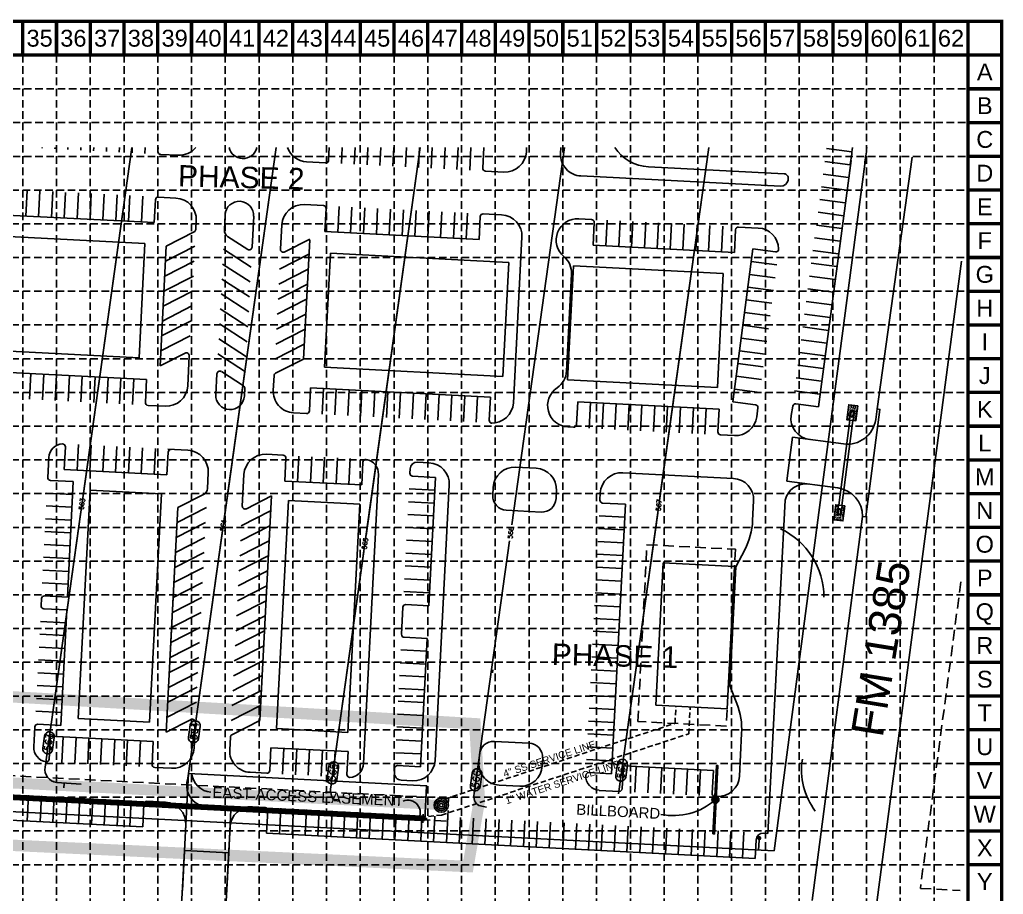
# Model space of a CAD drawing. Header units: feet. Extents: x 23660 to 25174, y 8780 to 9727.
# Drawn here: x 24486 to 25174, y 9114 to 9727 of the extents above; entities that cross this region are included whole.
import ezdxf
from ezdxf.enums import TextEntityAlignment as Align

# ---------------------------------------------------------------- set-up
doc = ezdxf.new("R2010")
doc.units = ezdxf.units.FT
doc.header["$LTSCALE"] = 60
doc.header["$MEASUREMENT"] = 0
for name, pattern in [('DASHED2', [0.375, 0.25, -0.125]), ('HIDDEN', [0.375, 0.25, -0.125]), ('HIDDEN2', [0.1875, 0.125, -0.0625]), ('HIDDEN4', [0.09375, 0.0625, -0.03125])]:
    doc.linetypes.add(name, pattern=pattern)
for name, color, linetype in [('Access Easement', 9, 'Continuous'), ('BASE', 7, 'Continuous'), ('BILLBOARD', 254, 'Continuous'), ('BLDG', 254, 'Continuous'), ('CANOPY', 254, 'HIDDEN2'), ('EC', 43, 'Continuous'), ('ESMT', 254, 'HIDDEN2'), ('EX-40-WAT-FH', 104, 'Continuous'), ('EX-WAT', 104, 'Continuous'), ('GRID', 254, 'HIDDEN'), ('LIMITS OF DISTURBANCE', 1, 'DASHED2'), ('LOT-NO', 254, 'Continuous'), ('PARK', 254, 'Continuous'), ('PAVEPATTERN', 254, 'Continuous'), ('PRO-40-SAN-MH', 2, 'Continuous'), ('PRO-PAV', 7, 'Continuous'), ('PRO-ROCK', 7, 'Continuous'), ('PRO-SAN', 2, 'HIDDEN4'), ('PRO-STM', 7, 'Continuous'), ('PRO-STM-HDWL', 2, 'Continuous'), ('PRO-WAT', 4, 'HIDDEN4'), ('PROP-ADJ', 254, 'HIDDEN2'), ('ROAD', 254, 'Continuous'), ('SS LINE 11-3-06-STALBL', 6, 'Continuous'), ('STRIPE', 254, 'Continuous'), ('TITLE', 7, 'Continuous')]:
    doc.layers.add(name, color=color, linetype=linetype)
doc.styles.add('$0$arial', font='ARIAL.TTF', dxfattribs={"height": 8})
doc.styles.add('L80', font='simplex.shx', dxfattribs={"height": 3.2})
doc.styles.add('SIMPLEX', font='simplex', dxfattribs={"height": 9.8425})
doc.styles.get("Standard").update_dxf_attribs({"font": 'ARIAL.TTF'})

# ---------------------------------------------------------------- blocks, each defined once
blk = doc.blocks.new('sta_tic')
blk.add_line((0, -0.04165), (0, 0.04165))

msp = doc.modelspace()

# ---------------------------------------------------------------- hatches: boundary and pattern name
at = {"layer": 'BILLBOARD'}
h = msp.add_hatch(color=253, dxfattribs=at)
edge = h.paths.add_edge_path()
edge.add_arc((24972.55, 9180.6), 2.5, 0, 360)
at = {"layer": 'PRO-ROCK'}
h = msp.add_hatch(dxfattribs=at)
h.set_pattern_fill('AR-CONC', color=8, scale=0.189919, angle=280.4566, style=0)
h.set_pattern_definition([(14.822707, (20697.2478, 5231.3441), (0.471657, 1.28349564), [0.14243897, -1.5668287]), (69.822707, (20697.2478, 5231.3441), (1.18072978, -0.84621558), [0.11395118, -1.25346295]), (324.371307, (20697.2872, 5231.451), (1.65238643, 0.43728135), [0.1210545, -1.3315995]), (18.638507, (20697.5916, 5231.1825), (0.577794, 1.968058), [0.21365846, -2.35024304]), (328.187107, (20697.6398, 5231.3465), (2.42943405, 0.8194151), [0.18158175, -1.9973989]), (73.638507, (20697.5916, 5231.1825), (2.4294347, 0.8194132), [0.1709268, -1.8801944]), (43.822707, (20697.5865, 5231.3948), (-0.20973052, 1.35123444), [0.14243897, -1.5668287]), (98.822707, (20697.5865, 5231.3948), (1.44294298, -0.16768767), [0.11395118, -1.25346295]), (353.371307, (20697.569, 5231.5074), (1.23321153, 1.18354773), [0.1210545, -1.3315995]), (27.322707, (20697.24785, 5231.3441), (0.581987725, -0.2480628), [0, -1.23826946, 0, -1.27245482, 0, -1.25821092]), (57.322707, (20697.24785, 5231.3441), (0.890445134, 0.13348604), [0, -0.72548916, 0, -1.20978167, 0, -0.47954454]), (97.322707, (20697.0677, 5230.9608), (0.39253718, 0.93573351), [0, -0.47479657, 0, -1.48136531, 0, -1.96565781]), (107.322707, (20696.9869, 5230.78895), (0.64324306, 0.92147429), [0, -0.61723554, 0, -0.9837785, 0, -1.39590192])])
h.paths.add_polyline_path([(25067.23, 9453.26), (25066.35, 9446.48), (25064.47, 9446.72), (25065.83, 9457.27), (25072.17, 9456.45), (25070.81, 9445.91), (25068.93, 9446.15), (25069.8, 9452.93)])
h = msp.add_hatch(dxfattribs=at)
h.set_pattern_fill('AR-CONC', color=8, scale=0.189919, angle=280.4566, style=0)
h.set_pattern_definition([(330.456596, (21904.07, 14573.9768), (0.13002969, -1.36121772), [0.14243897, -1.5668287]), (275.456596, (21904.07, 14573.9768), (1.35700312, 0.51840732), [0.11395118, -1.25346295]), (20.907996, (21904.0808, 14573.8633), (1.48703214, -0.84281156), [0.1210545, -1.3315995]), (326.640796, (21904.4435, 14574.0457), (0.05873052, -2.0502802), [0.21365846, -2.35024304]), (17.092196, (21904.4484, 14573.8749), (2.141471, -1.40985565), [0.18158175, -1.9973989]), (271.640796, (21904.4435, 14574.0457), (2.1414721, -1.409854), [0.1709268, -1.8801944]), (301.456596, (21904.3846, 14573.8417), (-0.54620492, -1.25358749), [0.14243897, -1.5668287]), (246.456596, (21904.3846, 14573.8417), (1.43819052, -0.2044789), [0.11395118, -1.25346295]), (351.907996, (21904.339, 14573.7372), (0.89198446, -1.45806708), [0.1210545, -1.3315995]), (317.956596, (21904.06996, 14573.97677), (0.625919152, 0.092033043), [0, -1.23826946, 0, -1.27245482, 0, -1.25821092]), (287.956596, (21904.06996, 14573.9768), (0.8272974, -0.35537314), [0, -0.72548916, 0, -1.20978167, 0, -0.47954454]), (247.956596, (21903.9931, 14574.39326), (0.1418758, -1.004765594), [0, -0.47479657, 0, -1.48136531, 0, -1.96565781]), (237.956596, (21903.9586, 14574.58), (0.38797588, -1.05468062), [0, -0.61723554, 0, -0.9837785, 0, -1.39590192])])
h.paths.add_polyline_path([(25057.79, 9380.2), (25058.66, 9386.98), (25056.78, 9387.22), (25055.42, 9376.67), (25061.76, 9375.85), (25063.12, 9386.4), (25061.24, 9386.64), (25060.37, 9379.86)])

# ---------------------------------------------------------------- linework, layer by layer
at = {"layer": 'Access Easement', "color": 253}
for points in [[(25022.53, 9403.75), (25022.81, 9405.91), (25026.59, 9434.49), (25062.18, 9429.78, 0.408737), (25084.73, 9446.85), (25085.69, 9454.29), (25087.67, 9454.02), (25077.72, 9378.68), (25075.51, 9378.97, 0.379692), (25058.13, 9399.04)], [(24631.9, 9143.52), (24630.13, 9109.31, 0.414214), (24649.08, 9088.31), (24658.24, 9084.08), (24568.63, 9088.71), (24578.17, 9091.96, 0.414214), (24599.18, 9110.91), (24600.94, 9145.12)]]:
    msp.add_lwpolyline(points, format="xyb", close=True, dxfattribs=at)
at = {"layer": 'BASE', "color": 9}
msp.add_line((25149.26, 9702.13), (25149.26, 8804.38), dxfattribs=at)
at = {"layer": 'BASE', "const_width": 2.36}
for points in [[(23660.88, 8780.75), (25172.88, 8780.75), (25172.88, 9725.75), (23660.88, 9725.75)], [(23684.51, 8804.38), (25149.26, 8804.38), (25149.26, 9702.13), (23684.51, 9702.13)]]:
    msp.add_lwpolyline(points, close=True, dxfattribs=at)
for points in [[(24487.76, 9702.13), (24487.76, 9725.75)], [(24511.38, 9702.13), (24511.38, 9725.75)], [(24535.01, 9702.13), (24535.01, 9725.75)], [(24558.63, 9702.13), (24558.63, 9725.75)], [(24582.26, 9702.13), (24582.26, 9725.75)], [(24605.88, 9702.13), (24605.88, 9725.75)], [(24629.51, 9702.13), (24629.51, 9725.75)], [(24653.13, 9702.13), (24653.13, 9725.75)], [(24676.76, 9702.13), (24676.76, 9725.75)], [(24700.38, 9702.13), (24700.38, 9725.75)], [(24724.01, 9702.13), (24724.01, 9725.75)], [(24747.63, 9702.13), (24747.63, 9725.75)], [(24771.26, 9702.13), (24771.26, 9725.75)], [(24794.88, 9702.13), (24794.88, 9725.75)], [(24818.51, 9702.13), (24818.51, 9725.75)], [(24842.13, 9702.13), (24842.13, 9725.75)], [(24865.76, 9702.13), (24865.76, 9725.75)], [(24889.38, 9702.13), (24889.38, 9725.75)], [(24913.01, 9702.13), (24913.01, 9725.75)], [(24936.63, 9702.13), (24936.63, 9725.75)], [(24960.26, 9702.13), (24960.26, 9725.75)], [(24983.88, 9702.13), (24983.88, 9725.75)], [(25007.51, 9702.13), (25007.51, 9725.75)], [(25031.13, 9702.13), (25031.13, 9725.75)], [(25054.76, 9702.13), (25054.76, 9725.75)], [(25078.38, 9702.13), (25078.38, 9725.75)], [(25102.01, 9702.13), (25102.01, 9725.75)], [(25125.63, 9702.13), (25125.63, 9725.75)], [(25149.26, 9702.13), (25149.26, 9725.75)], [(25172.88, 9702.13), (25172.88, 9725.75)], [(25172.88, 9702.13), (25149.26, 9702.13)], [(25172.88, 9678.5), (25149.26, 9678.5)], [(25172.88, 9654.88), (25149.26, 9654.88)], [(25172.88, 9631.25), (25149.26, 9631.25)], [(25172.88, 9607.63), (25149.26, 9607.63)], [(25172.88, 9584), (25149.26, 9584)], [(25172.88, 9560.38), (25149.26, 9560.38)], [(25172.88, 9536.75), (25149.26, 9536.75)], [(25172.88, 9513.13), (25149.26, 9513.13)], [(25172.88, 9489.5), (25149.26, 9489.5)], [(25172.88, 9465.88), (25149.26, 9465.88)], [(25172.88, 9442.25), (25149.26, 9442.25)], [(25172.88, 9418.63), (25149.26, 9418.63)], [(25172.88, 9395), (25149.26, 9395)], [(25172.88, 9371.38), (25149.26, 9371.38)], [(25172.88, 9347.75), (25149.26, 9347.75)], [(25172.88, 9324.13), (25149.26, 9324.13)], [(25172.88, 9300.5), (25149.26, 9300.5)], [(25172.88, 9276.88), (25149.26, 9276.88)], [(25172.88, 9253.25), (25149.26, 9253.25)], [(25172.88, 9229.63), (25149.26, 9229.63)], [(25172.88, 9206), (25149.26, 9206)], [(25172.88, 9182.38), (25149.26, 9182.38)], [(25172.88, 9158.75), (25149.26, 9158.75)], [(25172.88, 9135.13), (25149.26, 9135.13)]]:
    msp.add_lwpolyline(points, dxfattribs=at)
at = {"layer": 'BILLBOARD', "color": 253}
msp.add_lwpolyline([(24970.81, 9156.66), (24973.29, 9204.59), (24974.29, 9204.54), (24971.81, 9156.6)], close=True, dxfattribs=at)
msp.add_circle((24972.55, 9180.6), 2.5, dxfattribs=at)
at = {"layer": 'BLDG', "color": 253}
for p, q in [((24473.42, 9575.26), (24573.29, 9570.11)), ((24573.29, 9570.11), (24569.17, 9490.21)), ((24703.12, 9563.41), (24699, 9483.52)), ((24827.95, 9556.97), (24703.12, 9563.41)), ((24823.83, 9477.08), (24827.95, 9556.97)), ((24869.06, 9474.75), (24873.18, 9554.64)), ((24873.18, 9554.64), (24978.05, 9549.23)), ((24978.05, 9549.23), (24973.93, 9469.34)), ((24569.17, 9490.21), (24469.3, 9495.36)), ((24699, 9483.52), (24823.83, 9477.08)), ((24973.93, 9469.34), (24869.06, 9474.75)), ((24526.6, 9237.57), (24534.84, 9397.36)), ((24534.84, 9397.36), (24584.78, 9394.78)), ((24584.78, 9394.78), (24576.54, 9234.99)), ((24673.66, 9390.2), (24665.42, 9230.41)), ((24723.59, 9387.62), (24673.66, 9390.2)), ((24715.35, 9227.83), (24723.59, 9387.62)), ((24930.86, 9246.76), (24936.01, 9346.63)), ((24936.01, 9346.63), (24985.94, 9344.05)), ((24985.94, 9344.05), (24980.79, 9244.19)), ((24980.79, 9244.19), (24930.86, 9246.76)), ((24576.54, 9234.99), (24526.6, 9237.57)), ((24665.42, 9230.41), (24715.35, 9227.83))]:
    msp.add_line(p, q, dxfattribs=at)
at = {"layer": 'CANOPY', "color": 253}
for p, q in [((24918.25, 9235.39), (24924.64, 9359.23)), ((24924.64, 9359.23), (24986.56, 9356.04)), ((24986.56, 9356.04), (24980.17, 9232.2)), ((24816.68, 9271.57), (24816.57, 9269.57)), ((24980.17, 9232.2), (24918.25, 9235.39))]:
    msp.add_line(p, q, dxfattribs=at)
at = {"layer": 'EC', "color": 43, "linetype": 'Continuous'}
for points, elevation in [([(24528.59, 9191.47), (24511.43, 9192.63, -0.424613), (24503.41, 9203.47), (24564.05, 9637.35)], 563), ([(24611.8, 9176.8, -0.393263), (24603.29, 9195.63), (24665.02, 9637.35)], 564), ([(24709.74, 9179.61), (24705.84, 9180.01, -0.228286), (24703.39, 9189.44), (24765.99, 9637.35)], 565), ([(24528.59, 9191.47), (24511.43, 9192.63, -0.424613), (24503.41, 9203.47), (24528.38, 9382.16)], 563), ([(24611.8, 9176.8, -0.393263), (24603.29, 9195.63), (24627.26, 9367.14)], 564), ([(24812.23, 9175.46), (24807.03, 9176.55, -0.342001), (24803.73, 9184.9), (24828.47, 9361.95)], 566), ([(24709.74, 9179.61), (24705.84, 9180.01, -0.228286), (24703.39, 9189.44), (24726.45, 9354.45)], 565), ([(24611.91, 9232.02), (24610.72, 9223.53), (24610.72, 9223.53, -1), (24603.79, 9224.5), (24603.79, 9224.5), (24604.97, 9232.99), (24604.97, 9232.99, -1), (24611.91, 9232.02)], 564), ([(24509.85, 9224.26), (24508.66, 9215.77), (24508.66, 9215.77, -1), (24501.73, 9216.74), (24501.73, 9216.74), (24502.92, 9225.23, -1), (24509.85, 9224.26)], 563), ([(24708.84, 9203.14), (24707.66, 9194.65), (24707.66, 9194.65, -1), (24700.72, 9195.62), (24700.72, 9195.62), (24701.91, 9204.11, -1), (24708.84, 9203.14)], 565), ([(24910.99, 9205.03), (24909.8, 9196.54), (24909.8, 9196.54, -1), (24902.87, 9197.51), (24902.87, 9197.51), (24904.06, 9206, -1), (24910.99, 9205.03)], 567), ([(24809.15, 9198.37), (24807.96, 9189.88), (24807.96, 9189.88, -1), (24801.03, 9190.84), (24801.03, 9190.84), (24802.21, 9199.33, -1), (24809.15, 9198.37)], 566)]:
    msp.add_lwpolyline(points, format="xyb", dxfattribs=dict(at, elevation=elevation))
for points, elevation in [([(24529.97, 9393.48), (24564.05, 9637.35)], 563), ([(24628.86, 9378.61), (24665.02, 9637.35)], 564), ([(24728.04, 9365.77), (24765.99, 9637.35)], 565), ([(24830.04, 9373.12), (24866.96, 9637.35)], 566), ([(24904.7, 9184.88), (24967.94, 9637.35)], 567), ([(24933.72, 9392.56), (24967.94, 9637.35)], 567), ([(24904.7, 9184.88), (24932.14, 9381.24)], 567)]:
    msp.add_lwpolyline(points, dxfattribs=dict(at, elevation=elevation))
at = {"layer": 'ESMT'}
for p, q in [((24785.84, 9181.64), (24353.62, 9203.93)), ((24784.03, 9165.64), (24352, 9188)), ((24785.01, 9165.66), (24785.84, 9181.64))]:
    msp.add_line(p, q, dxfattribs=at)
at = {"layer": 'EX-40-WAT-FH', "color": 5}
msp.add_line((25002.82, 9145.42), (25003.12, 9152.23), dxfattribs=at)
at = {"layer": 'EX-40-WAT-FH', "color": 5, "const_width": 1.5}
msp.add_lwpolyline([(25002.44, 9153.77, 1), (25003.94, 9153.7, 1)], format="xyb", close=True, dxfattribs=at)
at = {"layer": 'EX-WAT', "color": 5, "linetype": 'Continuous'}
msp.add_line((25077.06, 9625.82), (25013.57, 9144.87), dxfattribs=at)
msp.add_lwpolyline([(23697.62, 9231.76), (24162.32, 9207.79), (24351.09, 9179.03), (25013.57, 9144.87)], dxfattribs=at)
at = {"layer": 'EX-WAT', "linetype": 'Continuous'}
msp.add_arc((30821.8, 8867.47), 5794.58, 172.365005, 172.48, dxfattribs=at)
at = {"layer": 'GRID', "linetype": 'HIDDEN', "ltscale": 0.35}
for p, q in [((24487.76, 9702.13), (24487.76, 8875.15)), ((24511.38, 9702.13), (24511.38, 8875.15)), ((24535.01, 9702.13), (24535.01, 8875.15)), ((24558.63, 9702.13), (24558.63, 8875.15)), ((24582.26, 9702.13), (24582.26, 8875.15)), ((24605.88, 9702.13), (24605.88, 8875.15)), ((24629.51, 9702.13), (24629.51, 8875.15)), ((24653.13, 9702.13), (24653.13, 8875.15)), ((24676.76, 9702.13), (24676.76, 8875.15)), ((24700.38, 9702.13), (24700.38, 8875.15)), ((24724.01, 9702.13), (24724.01, 8875.15)), ((24747.63, 9702.13), (24747.63, 8875.15)), ((24771.26, 9702.13), (24771.26, 8875.15)), ((24794.88, 9702.13), (24794.88, 8875.15)), ((24818.51, 9702.13), (24818.51, 8875.15)), ((24842.13, 9702.13), (24842.13, 8875.15)), ((24865.76, 9702.13), (24865.76, 8875.15)), ((24889.38, 9702.13), (24889.38, 8875.15)), ((24913.01, 9702.13), (24913.01, 8875.15)), ((24936.63, 9702.13), (24936.63, 8875.15)), ((24960.26, 9702.13), (24960.26, 8875.15)), ((24983.88, 9702.13), (24983.88, 8875.15)), ((25007.51, 9702.13), (25007.51, 8875.15)), ((25031.13, 9702.13), (25031.13, 8875.15)), ((25054.76, 9702.13), (25054.76, 8875.15)), ((25078.38, 9702.13), (25078.38, 8875.15)), ((25101.97, 9702.52), (25101.97, 8875.15)), ((25125.59, 9702.52), (25125.59, 8875.15)), ((23685.38, 9678.43), (25150.13, 9678.43)), ((23685.38, 9654.8), (25150.13, 9654.8)), ((23685.38, 9631.18), (25150.13, 9631.18)), ((23684.51, 9607.63), (25149.26, 9607.63)), ((23684.51, 9584), (25149.26, 9584)), ((23684.51, 9560.38), (25149.26, 9560.38)), ((23684.51, 9536.75), (25149.26, 9536.75)), ((23684.51, 9513.13), (25149.26, 9513.13)), ((23684.51, 9489.5), (25149.26, 9489.5)), ((23684.51, 9465.88), (25149.26, 9465.88)), ((23684.51, 9442.25), (25149.26, 9442.25)), ((23684.51, 9418.63), (25149.26, 9418.63)), ((23684.51, 9395), (25149.26, 9395)), ((23684.51, 9371.38), (25149.26, 9371.38)), ((23684.51, 9347.75), (25149.26, 9347.75)), ((23684.51, 9324.13), (25149.26, 9324.13)), ((23684.51, 9300.5), (25149.26, 9300.5)), ((23684.51, 9276.88), (25149.26, 9276.88)), ((23684.51, 9253.25), (25149.26, 9253.25)), ((23684.51, 9229.63), (25149.26, 9229.63)), ((23684.51, 9206), (25149.26, 9206)), ((23684.51, 9182.38), (25149.26, 9182.38)), ((23684.51, 9158.75), (25149.26, 9158.75)), ((23684.51, 9135.13), (25149.26, 9135.13))]:
    msp.add_line(p, q, dxfattribs=at)
at = {"layer": 'LIMITS OF DISTURBANCE', "const_width": 8}
msp.add_lwpolyline([(23997.5, 9192.33), (23842.38, 9200.9), (23846.05, 9277.98), (23879.36, 9295.6), (23894.63, 9319.76), (23911.04, 9361.37), (23931.22, 9410.54), (23786.57, 9525.96), (23764.52, 9547.14), (23757.42, 9597.55), (23786.86, 9629.97), (23840.34, 9640.45), (24219.08, 9397.45), (24248.3, 9282.96), (24380.39, 9258.43), (24645.74, 9243.24), (24804.21, 9233.86), (24807.34, 9179.86), (24799.41, 9133.87), (24371.89, 9153.78), (24171.44, 9183.93), (24063.78, 9188.91)], close=True, dxfattribs=at)
at = {"layer": 'LOT-NO', "color": 0}
for points in [[(25018.13, 9370.45, -0.285849), (25048.55, 9322.45, 4.197368)], [(25042.46, 9172.71, -0.200504), (25033.41, 9208.95, -0.120433)]]:
    msp.add_lwpolyline(points, format="xyb", dxfattribs=at)
at = {"layer": 'PARK', "color": 253}
for p, q in [((24582.48, 9637.35), (24582.34, 9634.73)), ((24596.51, 9631.99), (24584.24, 9632.62)), ((24702.31, 9637.35), (24701.86, 9628.56)), ((24809.72, 9623), (24810.46, 9637.35)), ((24840.25, 9634.44), (24840.4, 9637.35)), ((24864.22, 9633.21), (24864.43, 9637.35)), ((24641.45, 9629.67), (24641.45, 9629.67)), ((24699.76, 9626.67), (24686.39, 9627.36)), ((25067.54, 9628.4), (25044.76, 9455.79)), ((24811.61, 9620.9), (24824.49, 9620.23)), ((25020.64, 9618.96), (24925.68, 9623.86)), ((25018.11, 9610.25), (24878.42, 9617.45)), ((25023.49, 9615.57), (25023.36, 9614.59)), ((24580.59, 9600.77), (24579.77, 9584.79)), ((24594.96, 9602.03), (24582.69, 9602.66)), ((24639.9, 9599.71), (24639.9, 9599.71)), ((24684.84, 9597.4), (24698.21, 9596.71)), ((24579.77, 9584.79), (24471.91, 9590.35)), ((24629.4, 9590.24), (24628.86, 9579.64)), ((24699.29, 9578.63), (24700.11, 9594.61)), ((24810.07, 9590.94), (24822.95, 9590.27)), ((24608.85, 9579.99), (24609.17, 9586.28)), ((24649.38, 9589.21), (24648.26, 9567.66)), ((24807.97, 9589.04), (24807.14, 9573.07)), ((24885.87, 9587.03), (24876.88, 9587.49)), ((24886.94, 9568.95), (24887.76, 9584.93)), ((24607.76, 9578.31), (24588.22, 9568.33)), ((24669.09, 9583.19), (24668.21, 9566.13)), ((24807.14, 9573.07), (24699.29, 9578.63)), ((24985.81, 9563.85), (24986.63, 9579.83)), ((24988.73, 9581.72), (25002.59, 9581.01)), ((24645.18, 9566.08), (24631.13, 9575.19)), ((24671.12, 9564.24), (24688.6, 9573.17)), ((24688.58, 9572.81), (24684.28, 9489.28)), ((24831.18, 9458.68), (24837.16, 9574.52)), ((24861.1, 9572.77), (24861.13, 9573.29)), ((24583.89, 9484.45), (24588.22, 9568.33)), ((24886.94, 9568.95), (24985.81, 9563.85)), ((24998.84, 9566.42), (24984.71, 9459.35)), ((25014.55, 9564.35), (24998.84, 9566.42)), ((24868.37, 9480.79), (24871.87, 9548.7)), ((24583.89, 9484.45), (24601.38, 9493.37)), ((24603.2, 9470.43), (24604.28, 9491.49)), ((24664.74, 9479.31), (24684.28, 9489.28)), ((24574.39, 9474.92), (24464.54, 9480.59)), ((24642.25, 9470.45), (24626.75, 9480.5)), ((24573.57, 9458.94), (24574.39, 9474.92)), ((24623.66, 9478.93), (24622.91, 9464.41)), ((24663.65, 9477.63), (24663.12, 9467.34)), ((24643.16, 9468.67), (24642.89, 9463.38)), ((24688.41, 9453.02), (24689.24, 9469)), ((24815.07, 9462.51), (24689.24, 9469)), ((24814.25, 9446.53), (24815.07, 9462.51)), ((24587.44, 9456.23), (24575.46, 9456.84)), ((24632.38, 9453.91), (24632.38, 9453.91)), ((24875.38, 9443.38), (24876.21, 9459.36)), ((24975.07, 9454.26), (24876.21, 9459.36)), ((24974.25, 9438.28), (24975.07, 9454.26)), ((25000.57, 9457.26), (24984.71, 9459.35)), ((25002.29, 9455.01), (25001.46, 9448.7)), ((25044.76, 9455.79), (25028.9, 9457.88)), ((24686.31, 9451.13), (24677.32, 9451.59)), ((24815.43, 9444.47), (24816.14, 9444.43)), ((24873.28, 9441.48), (24869.36, 9441.69)), ((24985.81, 9435.68), (24976.15, 9436.18)), ((24517.61, 9427.75), (24516.79, 9411.81)), ((24603.38, 9425.36), (24589.39, 9426.08)), ((24505.25, 9406.02), (24505.99, 9420.37)), ((24588.69, 9408.1), (24589.52, 9424.08)), ((24658.3, 9422.53), (24670.06, 9421.92)), ((24671.13, 9403.85), (24671.95, 9419.82)), ((24588.69, 9408.1), (24516.79, 9411.81)), ((24725.88, 9417.01), (24725.06, 9401.06)), ((24758.7, 9409.34), (24758.85, 9412.34)), ((24764.1, 9417.08), (24772.09, 9416.66)), ((24847.1, 9412.79), (24832.74, 9413.53)), ((24617.58, 9409.61), (24617.01, 9398.56)), ((24642.55, 9408.32), (24641.42, 9386.32)), ((24736.68, 9408.48), (24726.24, 9205.94)), ((24776.57, 9406.42), (24760.59, 9407.24)), ((24776.57, 9406.42), (24771.93, 9316.54)), ((24985.11, 9405.68), (24907.75, 9409.67)), ((24507.17, 9404.29), (24523.14, 9403.47)), ((24523.14, 9403.47), (24518.97, 9322.57)), ((24671.13, 9403.85), (24725.06, 9401.06)), ((24786.3, 9400.91), (24776.36, 9208.17)), ((24816.99, 9399.33), (24816.71, 9393.85)), ((24614.29, 9394.36), (24596.3, 9385.18)), ((24661.81, 9393.36), (24644.32, 9384.43)), ((24661.81, 9393.36), (24653.69, 9236.07)), ((24861.03, 9391.56), (24861.31, 9397.04)), ((24891.74, 9390.47), (24892, 9395.46)), ((24892, 9395.46), (24892, 9395.46)), ((24596.3, 9385.18), (24588.18, 9227.88)), ((24596.3, 9385.18), (24590.76, 9277.82)), ((24909.62, 9387.54), (24893.64, 9388.37)), ((24909.62, 9387.54), (24899.88, 9198.79)), ((24998.61, 9376.1), (24999.32, 9389.92)), ((25009.34, 9157.1), (25021.38, 9390.54)), ((24826.18, 9383.35), (24850.52, 9382.09)), ((24986.93, 9343.77), (24993.1, 9355.74)), ((24982.63, 9260.48), (24986.93, 9343.77)), ((24502.99, 9323.4), (24518.97, 9322.57)), ((24500.64, 9316.51), (24500.89, 9321.5)), ((24752.88, 9296.49), (24753.85, 9315.47)), ((24755.95, 9317.36), (24771.93, 9316.54)), ((24518.51, 9313.59), (24502.53, 9314.41)), ((24518.51, 9313.59), (24514.34, 9232.69)), ((24770.75, 9293.57), (24754.77, 9294.39)), ((24770.75, 9293.57), (24766.11, 9203.69)), ((24982.63, 9260.48), (24987.54, 9247.94)), ((24498.36, 9233.52), (24514.34, 9232.69)), ((24588.18, 9227.88), (24605.67, 9236.81)), ((24608.57, 9234.93), (24607.64, 9216.87)), ((24634.15, 9226.09), (24653.69, 9236.07)), ((24496.26, 9231.62), (24495.54, 9217.64)), ((24989.38, 9197.18), (24990.92, 9227.12)), ((24506.34, 9209.11), (24507.16, 9225.05)), ((24507.16, 9225.05), (24579.06, 9221.35)), ((24578.24, 9205.37), (24579.06, 9221.35)), ((24633.07, 9224.41), (24632.61, 9215.58)), ((24817.83, 9221.53), (24842.18, 9220.28)), ((24660.68, 9201.12), (24661.5, 9217.09)), ((24715.43, 9214.31), (24661.5, 9217.09)), ((24714.61, 9198.37), (24715.43, 9214.31)), ((24807.05, 9206.58), (24807.33, 9212.06)), ((24851.65, 9209.77), (24851.37, 9204.3)), ((24591.89, 9202.66), (24580.13, 9203.27)), ((24658.58, 9199.22), (24646.82, 9199.83)), ((24748.03, 9202.62), (24747.88, 9199.62)), ((24766.11, 9203.69), (24750.13, 9204.51)), ((24899.88, 9198.79), (24883.9, 9199.62)), ((24908.18, 9204.37), (24907.36, 9188.39)), ((24971.1, 9201.13), (24908.18, 9204.37)), ((24971.1, 9201.13), (24970.27, 9185.15)), ((24760.6, 9193.96), (24752.62, 9194.37)), ((24881.8, 9197.72), (24881.8, 9197.72)), ((24835.62, 9190.09), (24821.26, 9190.83)), ((24905.26, 9186.5), (24891.28, 9187.22)), ((24571.75, 9161.64), (24572.58, 9177.62)), ((24587.66, 9178.85), (24574.68, 9179.52)), ((24972.17, 9183.05), (24973.63, 9182.97)), ((24571.75, 9161.64), (24365.03, 9172.3)), ((24657.34, 9175.25), (24648.58, 9175.7)), ((24658.41, 9157.17), (24659.23, 9173.15)), ((24601.88, 9163.29), (24599.5, 9117.15)), ((24632.84, 9161.7), (24630.46, 9115.56)), ((25000.48, 9139.53), (24658.41, 9157.17)), ((25009.34, 9157.1), (25006.41, 9157.25)), ((25000.48, 9139.53), (25001.15, 9152.51))]:
    msp.add_line(p, q, dxfattribs=at)
for centre, radius, start, end in [((24584.34, 9634.62), 2, 177.04778, 267.04778), ((24597.28, 9646.97), 15, 267.04778, 320.1069), ((24641.96, 9639.66), 10, 193.35212, 267.04778), ((24641.96, 9639.66), 10, 267.04778, 346.64788), ((24687.16, 9642.34), 15, 199.41074, 267.04778), ((24825.27, 9635.21), 15, 267.04778, 357.04778), ((24879.2, 9632.43), 15, 177.04778, 267.04778), ((24927.22, 9653.82), 30, 213.29759, 267.04778), ((30837.66, 8863.77), 5820.77, 172.362776, 172.48), ((24699.86, 9628.66), 2, 267.04778, 357.04778), ((24811.71, 9622.9), 2, 177.04778, 267.04778), ((25020.51, 9615.97), 3, 352.48, 87.04778), ((25018.4, 9615.24), 5, 267.04778, 352.48), ((24582.59, 9600.67), 2, 87.04778, 177.04778), ((24594.19, 9587.05), 15, 357.04778, 87.04778), ((24639.39, 9589.73), 10, 87.04778, 177.04778), ((24639.39, 9589.73), 10, 357.04778, 87.04778), ((24684.07, 9582.42), 15, 87.04778, 177.04778), ((24698.11, 9594.71), 2, 357.04778, 87.04778), ((24809.96, 9588.94), 2, 87.04778, 177.04778), ((24822.18, 9575.29), 15, 357.04778, 87.04778), ((24876.11, 9572.51), 15, 87.04778, 230.17788), ((24885.76, 9585.03), 2, 357.04778, 87.04778), ((24606.85, 9580.09), 2, 297.04778, 357.04778), ((24633.85, 9579.39), 5, 177.04778, 237.04778), ((24988.63, 9579.73), 2, 87.04778, 177.04778), ((25001.82, 9566.03), 15, 1.32988, 87.04778), ((24646.27, 9567.76), 2, 237.04778, 357.04778), ((24670.21, 9566.03), 2, 177.04778, 297.04778), ((25014.81, 9566.33), 2, 262.48, 1.32988), ((24856.89, 9549.47), 15, 357.04778, 50.17788), ((24602.29, 9491.59), 2, 357.04778, 117.04778), ((24625.66, 9478.82), 2, 57.04778, 177.04778), ((24853.39, 9481.56), 15, 303.91768, 357.04778), ((24665.64, 9477.52), 2, 117.04778, 177.04778), ((24588.22, 9471.21), 15, 267.04778, 357.04778), ((24641.16, 9468.77), 2, 357.04778, 57.04778), ((24678.1, 9466.57), 15, 175.72414, 267.04778), ((24870.13, 9456.67), 15, 123.91768, 267.04778), ((24632.9, 9463.89), 10, 177.04778, 267.04778), ((24632.9, 9463.89), 10, 267.04778, 357.04778), ((24575.56, 9458.84), 2, 177.04778, 267.04778), ((24686.42, 9453.12), 2, 267.04778, 357.04778), ((24816.2, 9459.45), 15, 267.04778, 357.04778), ((25000.31, 9455.27), 2, 352.48, 82.48), ((25028.63, 9455.9), 2, 82.48, 172.48), ((24816.24, 9446.43), 2, 177.04778, 267.04778), ((24986.59, 9450.66), 15, 267.04778, 352.48), ((24873.38, 9443.48), 2, 267.04778, 357.04778), ((24976.25, 9438.18), 2, 177.04778, 267.04778), ((24515.98, 9419.86), 10, 92.60145, 177.04778), ((24515.61, 9427.85), 2, 357.04778, 92.60145), ((24591.52, 9423.97), 2, 87.04778, 177.04778), ((24602.6, 9410.38), 15, 357.04778, 87.04778), ((24657.53, 9407.55), 15, 87.04778, 177.04778), ((24669.96, 9419.93), 2, 357.04778, 87.04778), ((24727.88, 9416.9), 2, 81.4941, 177.04778), ((24726.7, 9408.99), 10, 357.04778, 81.4941), ((24763.84, 9412.08), 5, 87.04778, 177.04778), ((24771.32, 9401.68), 15, 357.04778, 87.04778), ((24831.97, 9398.55), 15, 87.04778, 177.04778), ((24846.33, 9397.81), 15, 357.04778, 87.04778), ((24507.27, 9406.29), 2, 177.04778, 267.04778), ((24760.69, 9409.24), 2, 177.04778, 267.04778), ((24906.98, 9394.69), 15, 87.04778, 177.04778), ((24984.34, 9390.7), 15, 357.04778, 87.04778), ((24612.02, 9398.82), 5, 297.04778, 357.04778), ((24826.69, 9393.34), 10, 177.04778, 267.04778), ((24851.04, 9392.08), 10, 267.04778, 357.04778), ((24643.41, 9386.21), 2, 177.04778, 297.04778), ((24893.74, 9390.36), 2, 177.04778, 267.04778), ((24948.67, 9378.67), 50, 332.69934, 357.04778), ((24502.89, 9321.4), 2, 87.04778, 177.04778), ((24502.63, 9316.41), 2, 177.04778, 267.04778), ((24755.85, 9315.36), 2, 87.04778, 177.04778), ((24754.87, 9296.39), 2, 177.04778, 267.04778), ((24940.99, 9229.7), 50, 357.04778, 21.39621), ((24498.25, 9231.52), 2, 87.04778, 177.04778), ((24606.58, 9235.03), 2, 357.04778, 117.04778), ((24635.06, 9224.31), 2, 117.04778, 177.04778), ((24817.32, 9211.55), 10, 87.04778, 177.04778), ((24841.66, 9210.29), 10, 357.04778, 87.04778), ((24505.52, 9217.13), 10, 177.04778, 261.4941), ((24592.66, 9217.64), 15, 267.04778, 357.04778), ((24647.59, 9214.81), 15, 177.04778, 267.04778), ((24504.34, 9209.22), 2, 261.4941, 357.04778), ((24580.24, 9205.26), 2, 177.04778, 267.04778), ((24716.24, 9206.26), 10, 272.60145, 358.16596), ((24761.38, 9208.94), 15, 267.04778, 357.04778), ((24822.03, 9205.81), 15, 177.04778, 267.04778), ((24658.68, 9201.22), 2, 267.04778, 357.04778), ((24716.6, 9198.27), 2, 177.04778, 272.60145), ((24752.87, 9199.36), 5, 177.04778, 267.04778), ((24750.03, 9202.51), 2, 87.04778, 177.04778), ((24836.39, 9205.07), 15, 267.04778, 357.04778), ((24883.8, 9197.62), 2, 87.04778, 177.04778), ((24891.79, 9197.21), 10, 177.04778, 267.04778), ((24974.4, 9197.95), 15, 267.04778, 357.04778), ((24905.36, 9188.5), 2, 267.04778, 357.04778), ((24972.27, 9185.05), 2, 177.04778, 267.04778), ((24574.57, 9177.52), 2, 87.04778, 177.04778), ((24586.89, 9163.87), 15, 357.04778, 87.04778), ((24647.8, 9160.72), 15, 87.04778, 177.04778), ((24657.24, 9173.26), 2, 357.04778, 87.04778), ((25006.15, 9152.26), 5, 87.04778, 177.04778)]:
    msp.add_arc(centre, radius, start, end, dxfattribs=at)
at = {"layer": 'PAVEPATTERN', "color": 253}
msp.add_line((25025.51, 9449.75), (25026.65, 9456.16), dxfattribs=at)
for centre, start, end in [((25040.38, 9447.79), 172.48, 262.46626), ((25035.92, 9386.85), 82.46976, 165.73514)]:
    msp.add_arc(centre, 15, start, end, dxfattribs=at)
at = {"layer": 'PRO-40-SAN-MH', "linetype": 'Continuous'}
msp.add_lwpolyline([(24780.82, 9176.9, 7, 8, 0), (24353.12, 9198.95, 8, 8, 0), (24184.65, 9224.62, 8, 8, 0), (23869.26, 9240.93, 8, 8, 0)], format="xyseb", dxfattribs=at)
for radius in [5, 3.75, 2.5, 1.25]:
    msp.add_circle((24780.66, 9176.83), radius, dxfattribs=at)
at = {"layer": 'PRO-PAV'}
for p, q in [((25110.16, 9630.67), (25085.69, 9454.29)), ((25110.16, 9630.67), (25110.16, 9630.67)), ((25087.67, 9454.02), (25077.72, 9378.68)), ((25085.69, 9454.29), (25085.69, 9454.29)), ((25085.69, 9454.29), (25087.67, 9454.02)), ((25075.51, 9378.97), (25040.24, 9110.06)), ((25077.72, 9378.68), (25075.51, 9378.97)), ((25075.51, 9378.97), (25075.51, 9378.97)), ((24768.05, 9170.54), (24767.99, 9169.05)), ((24767.85, 9166.05), (24767.79, 9164.55)), ((24769.42, 9167.48), (24770.92, 9167.41))]:
    msp.add_line(p, q, dxfattribs=at)
msp.add_lwpolyline([(24769.2, 9166.48), (24770.43, 9190.45), (24603.72, 9199.05), (24600.94, 9145.12), (24631.9, 9143.52), (24633.44, 9173.48), (24769.2, 9166.48)], close=True, dxfattribs=at)
at = {"layer": 'PRO-PAV', "const_width": 1.5}
msp.add_lwpolyline([(24767.95, 9168.3, 1), (24767.89, 9166.8, 1)], format="xyb", close=True, dxfattribs=at)
at = {"layer": 'PRO-ROCK'}
for p, q in [((25068.93, 9446.15), (25066.35, 9446.48)), ((25061.24, 9386.64), (25058.66, 9386.98))]:
    msp.add_line(p, q, dxfattribs=at)
for points in [[(25067.23, 9453.26), (25066.35, 9446.48), (25064.47, 9446.72), (25065.83, 9457.27), (25072.17, 9456.45), (25070.81, 9445.91), (25068.93, 9446.15), (25069.8, 9452.93)], [(25057.79, 9380.2), (25058.66, 9386.98), (25056.78, 9387.22), (25055.42, 9376.67), (25061.76, 9375.85), (25063.12, 9386.4), (25061.24, 9386.64), (25060.37, 9379.86)]]:
    msp.add_lwpolyline(points, close=True, dxfattribs=at)
at = {"layer": 'PRO-SAN', "color": 5, "linetype": 'HIDDEN4'}
msp.add_line((24944.28, 9234.2), (24944.89, 9246.04), dxfattribs=at)
at = {"layer": 'PRO-SAN', "color": 2, "linetype": 'HIDDEN4'}
msp.add_line((24777.75, 9179.36), (24944.28, 9234.2), dxfattribs=at)
at = {"layer": 'PRO-SAN', "color": 5}
msp.add_line((24776.09, 9177.14), (24777.75, 9179.36), dxfattribs=at)
at = {"layer": 'PRO-STM', "color": 7}
for points in [[(25066.65, 9446.44), (25058.96, 9386.94)], [(25068.63, 9446.19), (25060.94, 9386.68)]]:
    msp.add_lwpolyline(points, dxfattribs=at)
at = {"layer": 'PRO-STM-HDWL', "color": 0, "extrusion": (0, 0, -1)}
msp.add_ellipse((25068.22, 9450.84), major_axis=(0.29, 2.26), ratio=0.364191, dxfattribs=at)
at = {"layer": 'PRO-STM-HDWL', "color": 0}
msp.add_ellipse((25059.37, 9382.29), major_axis=(-0.29, -2.26), ratio=0.364191, dxfattribs=at)
at = {"layer": 'PRO-WAT', "color": 5, "linetype": 'HIDDEN4'}
for p, q in [((24953.92, 9226.85), (24954.88, 9245.52)), ((24780.88, 9169.87), (24953.92, 9226.85))]:
    msp.add_line(p, q, dxfattribs=at)
at = {"layer": 'PRO-WAT', "linetype": 'HIDDEN4'}
msp.add_line((24760.63, 9167.92), (24780.88, 9169.87), dxfattribs=at)
at = {"layer": 'PRO-WAT', "color": 5, "linetype": 'Continuous', "const_width": 4}
msp.add_lwpolyline([(23782.18, 9604.48), (24145.76, 9362.66), (24175.95, 9215.83), (24352.1, 9188.99), (24769.25, 9167.48)], dxfattribs=at)
at = {"layer": 'PROP-ADJ'}
for p, q in [((25144.34, 9333.16), (25116.01, 9118.55)), ((25116.01, 9118.55), (25143.95, 9117.11))]:
    msp.add_line(p, q, dxfattribs=at)
at = {"layer": 'ROAD'}
msp.add_line((25144.74, 9557.82), (25083.8, 9096.17), dxfattribs=at)
at = {"layer": 'STRIPE', "color": 253}
for p, q in [((24501.35, 9636.9), (24501.37, 9637.35)), ((24510.33, 9636.44), (24510.38, 9637.35)), ((24519.32, 9635.97), (24519.39, 9637.35)), ((24528.31, 9635.51), (24528.41, 9637.35)), ((24537.3, 9635.05), (24537.42, 9637.35)), ((24546.29, 9634.58), (24546.43, 9637.35)), ((24555.27, 9634.12), (24555.44, 9637.35)), ((24564.26, 9633.65), (24564.45, 9637.35)), ((24573.25, 9633.19), (24573.47, 9637.35)), ((24710.75, 9626.1), (24711.33, 9637.35)), ((24719.73, 9625.64), (24720.34, 9637.35)), ((24728.72, 9625.17), (24729.35, 9637.35)), ((24737.71, 9624.71), (24738.36, 9637.35)), ((24746.7, 9624.25), (24747.37, 9637.35)), ((24755.69, 9623.78), (24756.39, 9637.35)), ((24764.67, 9623.32), (24765.4, 9637.35)), ((24773.66, 9622.86), (24774.41, 9637.35)), ((24782.65, 9622.39), (24783.42, 9637.35)), ((24791.64, 9621.93), (24792.43, 9637.35)), ((24800.63, 9621.47), (24801.45, 9637.35)), ((25068.1, 9634.27), (25050.26, 9636.63)), ((25066.92, 9625.35), (25049.08, 9627.7)), ((25065.75, 9616.43), (25047.9, 9618.78)), ((24490.81, 9607.4), (24489.89, 9589.43)), ((24499.8, 9606.94), (24498.87, 9588.96)), ((24508.79, 9606.48), (24507.86, 9588.5)), ((24517.78, 9606.01), (24516.85, 9588.04)), ((24526.77, 9605.55), (24525.84, 9587.57)), ((24535.75, 9605.09), (24534.83, 9587.11)), ((24544.74, 9604.62), (24543.81, 9586.65)), ((24553.73, 9604.16), (24552.8, 9586.18)), ((25064.57, 9607.5), (25046.72, 9609.86)), ((24562.72, 9603.69), (24561.79, 9585.72)), ((24571.71, 9603.23), (24570.78, 9585.25)), ((25063.39, 9598.58), (25045.54, 9600.94)), ((24709.2, 9596.14), (24708.27, 9578.16)), ((24718.19, 9595.68), (24717.26, 9577.7)), ((24727.18, 9595.21), (24726.25, 9577.24)), ((24736.16, 9594.75), (24735.24, 9576.77)), ((24745.15, 9594.29), (24744.23, 9576.31)), ((24754.14, 9593.82), (24753.21, 9575.85)), ((24763.13, 9593.36), (24762.2, 9575.38)), ((24772.12, 9592.9), (24771.19, 9574.92)), ((24781.1, 9592.43), (24780.18, 9574.46)), ((24790.09, 9591.97), (24789.17, 9573.99)), ((24799.08, 9591.5), (24798.15, 9573.53)), ((25062.21, 9589.66), (25044.37, 9592.01)), ((24895.92, 9568.49), (24896.85, 9586.46)), ((24895.92, 9568.49), (24896.85, 9586.46)), ((24904.91, 9568.02), (24905.84, 9586)), ((24904.91, 9568.02), (24905.84, 9586)), ((24913.9, 9567.56), (24914.83, 9585.54)), ((24922.89, 9567.1), (24923.82, 9585.07)), ((24931.88, 9566.63), (24932.8, 9584.61)), ((24940.86, 9566.17), (24941.79, 9584.15)), ((24949.85, 9565.71), (24950.78, 9583.68)), ((24958.84, 9565.24), (24959.77, 9583.22)), ((24967.83, 9564.78), (24968.76, 9582.75)), ((24976.82, 9564.31), (24977.74, 9582.29)), ((25061.03, 9580.74), (25043.19, 9583.09)), ((25059.86, 9571.81), (25042.01, 9574.17)), ((24608.25, 9568.35), (24587.68, 9557.85)), ((24647.54, 9553.71), (24628.17, 9566.27)), ((24667.49, 9552.18), (24688.06, 9562.68)), ((25058.68, 9562.89), (25040.83, 9565.25)), ((24607.71, 9557.86), (24587.14, 9547.36)), ((24647, 9543.23), (24627.63, 9555.79)), ((25015.51, 9555.14), (24997.66, 9557.5)), ((25057.5, 9553.97), (25039.66, 9556.32)), ((24666.95, 9541.7), (24687.52, 9552.2)), ((24607.16, 9547.38), (24586.6, 9536.88)), ((24646.46, 9532.74), (24627.08, 9545.3)), ((25014.33, 9546.22), (24996.49, 9548.58)), ((25056.32, 9545.04), (25038.48, 9547.4)), ((24606.62, 9536.89), (24586.06, 9526.39)), ((24666.41, 9531.21), (24686.98, 9541.71)), ((25013.15, 9537.3), (24995.31, 9539.65)), ((25055.15, 9536.12), (25037.3, 9538.48)), ((24645.92, 9522.25), (24626.54, 9534.82)), ((24665.87, 9520.72), (24686.44, 9531.23)), ((25011.98, 9528.38), (24994.13, 9530.73)), ((25053.97, 9527.2), (25036.12, 9529.56)), ((24606.08, 9526.41), (24585.52, 9515.9)), ((24645.38, 9511.77), (24626, 9524.33)), ((25010.8, 9519.45), (24992.95, 9521.81)), ((24605.54, 9515.92), (24584.97, 9505.42)), ((24665.33, 9510.24), (24685.9, 9520.74)), ((25052.79, 9518.28), (25034.94, 9520.63)), ((24644.84, 9501.28), (24625.46, 9513.84)), ((24664.79, 9499.75), (24685.36, 9510.25)), ((25009.62, 9510.53), (24991.78, 9512.89)), ((25051.61, 9509.35), (25033.77, 9511.71)), ((24605, 9505.43), (24584.43, 9494.93)), ((24644.3, 9490.8), (24624.92, 9503.36)), ((25008.44, 9501.61), (24990.6, 9503.96)), ((25050.43, 9500.43), (25032.59, 9502.79)), ((24664.25, 9489.27), (24684.82, 9499.77)), ((25007.26, 9492.69), (24989.42, 9495.04)), ((25049.26, 9491.51), (25031.41, 9493.87)), ((24643.76, 9480.31), (24624.38, 9492.87)), ((25006.09, 9483.76), (24988.24, 9486.12)), ((25048.08, 9482.59), (25030.23, 9484.94)), ((24492.57, 9461.12), (24493.5, 9479.09)), ((24501.56, 9460.65), (24502.49, 9478.63)), ((24510.55, 9460.19), (24511.47, 9478.17)), ((24519.53, 9459.73), (24520.46, 9477.7)), ((24528.52, 9459.26), (24529.45, 9477.24)), ((24537.51, 9458.8), (24538.44, 9476.78)), ((24546.5, 9458.34), (24547.43, 9476.31)), ((24555.49, 9457.87), (24556.41, 9475.85)), ((24564.47, 9457.41), (24565.4, 9475.39)), ((25004.91, 9474.84), (24987.06, 9477.2)), ((25046.9, 9473.66), (25029.05, 9476.02)), ((24697.3, 9450.56), (24698.23, 9468.54)), ((24706.29, 9450.1), (24707.21, 9468.07)), ((24715.27, 9449.63), (24716.2, 9467.61)), ((24724.26, 9449.17), (24725.19, 9467.15)), ((24733.25, 9448.71), (24734.18, 9466.68)), ((25003.73, 9465.92), (24985.89, 9468.27)), ((25045.72, 9464.74), (25027.88, 9467.1)), ((24742.24, 9448.24), (24743.17, 9466.22)), ((24751.23, 9447.78), (24752.15, 9465.75)), ((24760.21, 9447.32), (24761.14, 9465.29)), ((24769.2, 9446.85), (24770.13, 9464.83)), ((24778.19, 9446.39), (24779.12, 9464.36)), ((24787.18, 9445.92), (24788.11, 9463.9)), ((24796.17, 9445.46), (24797.09, 9463.44)), ((24805.15, 9445), (24806.08, 9462.97)), ((24884.27, 9440.92), (24885.19, 9458.89)), ((24884.27, 9440.92), (24885.19, 9458.89)), ((24893.26, 9440.45), (24894.18, 9458.43)), ((24893.26, 9440.45), (24894.18, 9458.43)), ((24902.24, 9439.99), (24903.17, 9457.97)), ((24911.23, 9439.53), (24912.16, 9457.5)), ((24920.22, 9439.06), (24921.15, 9457.04)), ((24929.21, 9438.6), (24930.13, 9456.58)), ((24938.2, 9438.14), (24939.12, 9456.11)), ((24947.18, 9437.67), (24948.11, 9455.65)), ((24956.17, 9437.21), (24957.1, 9455.19)), ((24965.16, 9436.75), (24966.09, 9454.72)), ((24526.7, 9429.32), (24525.78, 9411.34)), ((24535.69, 9428.85), (24534.77, 9410.88)), ((24544.68, 9428.39), (24543.75, 9410.41)), ((24553.67, 9427.93), (24552.74, 9409.95)), ((24562.66, 9427.46), (24561.73, 9409.49)), ((24570.72, 9409.02), (24571.64, 9427)), ((24579.71, 9408.56), (24580.63, 9426.54)), ((24680.12, 9403.38), (24681.05, 9421.36)), ((24689.11, 9402.92), (24690.03, 9420.89)), ((24699.02, 9420.43), (24698.09, 9402.46)), ((24708.01, 9419.97), (24707.08, 9401.99)), ((24717, 9419.5), (24716.07, 9401.53)), ((24717, 9419.5), (24716.07, 9401.53)), ((24776.1, 9397.43), (24758.13, 9398.36)), ((24504.7, 9395.41), (24522.68, 9394.48)), ((24504.24, 9386.42), (24522.22, 9385.49)), ((24616.32, 9385.19), (24595.76, 9374.69)), ((24775.64, 9388.44), (24757.67, 9389.37)), ((24503.78, 9377.43), (24521.75, 9376.5)), ((24661.26, 9382.87), (24640.7, 9372.37)), ((24775.18, 9379.45), (24757.2, 9380.38)), ((24909.15, 9378.55), (24891.18, 9379.48)), ((24615.78, 9374.7), (24595.21, 9364.2)), ((24660.72, 9372.39), (24640.16, 9361.89)), ((24774.71, 9370.47), (24756.74, 9371.39)), ((24908.69, 9369.57), (24890.71, 9370.49)), ((24503.31, 9368.44), (24521.29, 9367.51)), ((24615.24, 9364.22), (24594.67, 9353.72)), ((24502.85, 9359.45), (24520.83, 9358.53)), ((24660.18, 9361.9), (24639.61, 9351.4)), ((24774.25, 9361.48), (24756.27, 9362.41)), ((24908.23, 9360.58), (24890.25, 9361.5)), ((24502.39, 9350.47), (24520.36, 9349.54)), ((24614.7, 9353.73), (24594.13, 9343.23)), ((24659.64, 9351.41), (24639.07, 9340.91)), ((24773.79, 9352.49), (24755.81, 9353.42)), ((24907.76, 9351.59), (24889.79, 9352.52)), ((24614.16, 9343.25), (24593.59, 9332.74)), ((24773.32, 9343.5), (24755.35, 9344.43)), ((24907.3, 9342.6), (24889.32, 9343.53)), ((24501.92, 9341.48), (24519.9, 9340.55)), ((24659.1, 9340.93), (24638.53, 9330.43)), ((24501.46, 9332.49), (24519.44, 9331.56)), ((24613.62, 9332.76), (24593.05, 9322.26)), ((24658.56, 9330.44), (24637.99, 9319.94)), ((24772.86, 9334.51), (24754.88, 9335.44)), ((24906.84, 9333.61), (24888.86, 9334.54)), ((24613.08, 9322.27), (24592.51, 9311.77)), ((24772.4, 9325.53), (24754.42, 9326.45)), ((24906.37, 9324.62), (24888.4, 9325.55)), ((24658.02, 9319.96), (24637.45, 9309.46)), ((24905.91, 9315.64), (24887.93, 9316.56)), ((24612.54, 9311.79), (24591.97, 9301.29)), ((24657.48, 9309.47), (24636.91, 9298.97)), ((24500.07, 9305.53), (24518.04, 9304.6)), ((24612, 9301.3), (24591.43, 9290.8)), ((24905.45, 9306.65), (24887.47, 9307.58)), ((24499.61, 9296.54), (24517.58, 9295.61)), ((24656.94, 9298.98), (24636.37, 9288.48)), ((24904.98, 9297.66), (24887.01, 9298.59)), ((24499.14, 9287.55), (24517.12, 9286.62)), ((24611.46, 9290.82), (24590.89, 9280.31)), ((24656.4, 9288.5), (24635.83, 9278)), ((24904.52, 9288.67), (24886.54, 9289.6)), ((24770.29, 9284.58), (24752.31, 9285.51)), ((24904.06, 9279.68), (24886.08, 9280.61)), ((24498.68, 9278.56), (24516.65, 9277.63)), ((24610.92, 9280.33), (24590.35, 9269.83)), ((24655.86, 9278.01), (24635.29, 9267.51)), ((24769.82, 9275.59), (24751.85, 9276.52)), ((24498.21, 9269.57), (24516.19, 9268.65)), ((24610.38, 9269.84), (24589.81, 9259.34)), ((24655.32, 9267.53), (24634.75, 9257.02)), ((24769.36, 9266.6), (24751.38, 9267.53)), ((24903.59, 9270.7), (24885.62, 9271.62)), ((24497.75, 9260.59), (24515.73, 9259.66)), ((24903.13, 9261.71), (24885.15, 9262.64)), ((24609.83, 9259.36), (24589.27, 9248.86)), ((24654.77, 9257.04), (24634.21, 9246.54)), ((24768.89, 9257.62), (24750.92, 9258.54)), ((24902.66, 9252.72), (24884.69, 9253.65)), ((24497.29, 9251.6), (24515.26, 9250.67)), ((24609.29, 9248.87), (24588.73, 9238.37)), ((24654.23, 9246.55), (24633.67, 9236.05)), ((24768.43, 9248.63), (24750.45, 9249.56)), ((24496.82, 9242.61), (24514.8, 9241.68)), ((24767.97, 9239.64), (24749.99, 9240.57)), ((24902.2, 9243.73), (24884.22, 9244.66)), ((24901.74, 9234.74), (24883.76, 9235.67)), ((24767.5, 9230.65), (24749.53, 9231.58)), ((24901.27, 9225.76), (24883.3, 9226.68)), ((24515.22, 9206.61), (24516.15, 9224.59)), ((24524.21, 9206.15), (24525.13, 9224.13)), ((24533.2, 9205.69), (24534.12, 9223.66)), ((24542.18, 9205.22), (24543.11, 9223.2)), ((24551.17, 9204.76), (24552.1, 9222.74)), ((24560.16, 9204.3), (24561.09, 9222.27)), ((24569.15, 9203.83), (24570.07, 9221.81)), ((24767.04, 9221.66), (24749.06, 9222.59)), ((24669.56, 9198.65), (24670.49, 9216.63)), ((24678.55, 9198.19), (24679.48, 9216.17)), ((24687.54, 9197.73), (24688.46, 9215.7)), ((24696.52, 9197.26), (24697.45, 9215.24)), ((24705.51, 9196.8), (24706.44, 9214.78)), ((24766.58, 9212.68), (24748.6, 9213.6)), ((24900.81, 9216.77), (24882.83, 9217.7)), ((24900.35, 9207.78), (24882.37, 9208.71)), ((24916.24, 9185.93), (24917.17, 9203.91)), ((24925.23, 9185.47), (24926.16, 9203.45)), ((24934.22, 9185.01), (24935.15, 9202.98)), ((24943.21, 9184.54), (24944.13, 9202.52)), ((24952.19, 9184.08), (24953.12, 9202.05)), ((24961.18, 9183.61), (24962.11, 9201.59)), ((24490.86, 9165.81), (24491.79, 9183.79)), ((24499.85, 9165.35), (24500.77, 9183.33)), ((24508.83, 9164.89), (24509.76, 9182.86)), ((24517.82, 9164.42), (24518.75, 9182.4)), ((24526.81, 9163.96), (24527.74, 9181.94)), ((24535.8, 9163.5), (24536.73, 9181.47)), ((24544.79, 9163.03), (24545.71, 9181.01)), ((24553.78, 9162.57), (24554.7, 9180.55)), ((24562.76, 9162.11), (24563.69, 9180.08)), ((24667.4, 9156.71), (24668.32, 9174.69)), ((24676.39, 9156.25), (24677.31, 9174.22)), ((24685.37, 9155.78), (24686.3, 9173.76)), ((24694.36, 9155.32), (24695.29, 9173.3)), ((24703.35, 9154.86), (24704.28, 9172.83)), ((24712.34, 9154.39), (24713.26, 9172.37)), ((24721.33, 9153.93), (24722.25, 9171.9)), ((24730.31, 9153.47), (24731.24, 9171.44)), ((24739.3, 9153), (24740.23, 9170.98)), ((24748.29, 9152.54), (24749.22, 9170.51)), ((24757.28, 9152.07), (24758.21, 9170.05)), ((24766.27, 9151.61), (24767.19, 9169.59)), ((24775.25, 9151.15), (24776.18, 9169.12)), ((24784.24, 9150.68), (24785.17, 9168.66)), ((24793.23, 9150.22), (24794.16, 9168.2)), ((24802.22, 9149.76), (24803.15, 9167.73)), ((24811.21, 9149.29), (24812.13, 9167.27)), ((24820.19, 9148.83), (24821.12, 9166.81)), ((24829.18, 9148.37), (24830.11, 9166.34)), ((24838.17, 9147.9), (24839.1, 9165.88)), ((24847.16, 9147.44), (24848.09, 9165.42)), ((24856.15, 9146.98), (24857.07, 9164.95)), ((24865.66, 9146.49), (24866.59, 9164.46)), ((24874.65, 9146.02), (24875.58, 9164)), ((24883.64, 9145.56), (24884.57, 9163.53)), ((24892.63, 9145.09), (24893.56, 9163.07)), ((24901.62, 9144.63), (24902.54, 9162.61)), ((24910.6, 9144.17), (24911.53, 9162.14)), ((24919.59, 9143.7), (24920.52, 9161.68)), ((24928.58, 9143.24), (24929.51, 9161.22)), ((24937.57, 9142.78), (24938.5, 9160.75)), ((24946.56, 9142.31), (24947.48, 9160.29)), ((24955.54, 9141.85), (24956.47, 9159.83)), ((24964.53, 9141.39), (24965.46, 9159.36)), ((24973.52, 9140.92), (24974.45, 9158.9)), ((24982.51, 9140.46), (24983.44, 9158.44)), ((24991.5, 9140), (24992.42, 9157.97))]:
    msp.add_line(p, q, dxfattribs=at)
at = {"layer": 'TITLE'}
msp.add_lwpolyline([(24972.55, 9180.6, -0.231075), (24934.42, 9170.38, -3.336858)], format="xyb", dxfattribs=at)
for centre, radius, start, end in [((24620.68, 9200.71), 14.83, 186.88508, 265.31373), ((24757.26, 9171.67), 8.73, 325.48791, 112.6075)]:
    msp.add_arc(centre, radius, start, end, dxfattribs=at)

# ---------------------------------------------------------------- block references
at = {"layer": 'SS LINE 11-3-06-STALBL', "xscale": 38.41536614645859, "yscale": 38.41536614645859, "zscale": 38.41536614645859, "rotation": 177.047777777779}
for p in [(24516.67, 9190.52), (24716.41, 9180.22)]:
    msp.add_blockref('sta_tic', p, dxfattribs=at)

# ---------------------------------------------------------------- texts
at = {"color": 253, "style": '$0$arial'}
for s, p in [('PHASE 2', (24596.29, 9610.18)), ('PHASE 1', (24857.86, 9275.15))]:
    msp.add_text(s, height=15, rotation=358.52389, dxfattribs=at).set_placement(p)
at = {"color": 7, "style": '$0$arial'}
msp.add_text('FM 1385', height=22.5, rotation=80.79309, dxfattribs=at).set_placement((25089.54, 9223.6, 1693.5))
at = {"layer": 'BASE'}
for s, height, p in [('35', 11.812, (24499.57, 9713.94)), ('36', 11.812, (24523.19, 9713.94)), ('37', 11.812, (24546.82, 9713.94)), ('38', 11.812, (24570.44, 9713.94)), ('39', 11.812, (24594.07, 9713.94)), ('40', 11.812, (24617.69, 9713.94)), ('41', 11.812, (24641.32, 9713.94)), ('42', 11.812, (24664.94, 9713.94)), ('43', 11.812, (24688.57, 9713.94)), ('44', 11.812, (24712.19, 9713.94)), ('45', 11.812, (24735.82, 9713.94)), ('46', 11.812, (24759.44, 9713.94)), ('47', 11.812, (24783.07, 9713.94)), ('48', 11.812, (24806.69, 9713.94)), ('49', 11.812, (24830.32, 9713.94)), ('50', 11.812, (24853.94, 9713.94)), ('51', 11.812, (24877.57, 9713.94)), ('52', 11.812, (24901.19, 9713.94)), ('53', 11.812, (24924.82, 9713.94)), ('54', 11.812, (24948.44, 9713.94)), ('55', 11.812, (24972.07, 9713.94)), ('56', 11.812, (24995.69, 9713.94)), ('57', 11.812, (25019.32, 9713.94)), ('58', 11.812, (25042.94, 9713.94)), ('59', 11.812, (25066.57, 9713.94)), ('60', 11.812, (25090.19, 9713.94)), ('61', 11.812, (25113.82, 9713.94)), ('62', 11.812, (25137.44, 9713.94)), ('A', 11.81, (25161.07, 9690.32)), ('B', 11.81, (25161.07, 9666.69)), ('C', 11.81, (25161.07, 9643.07)), ('D', 11.81, (25161.07, 9619.44)), ('E', 11.81, (25161.07, 9595.82)), ('F', 11.81, (25161.07, 9572.19)), ('G', 11.81, (25161.07, 9548.57)), ('H', 11.81, (25161.07, 9524.94)), ('I', 11.81, (25161.07, 9501.32)), ('J', 11.81, (25161.07, 9477.69)), ('K', 11.81, (25161.07, 9454.07)), ('L', 11.81, (25161.07, 9430.44)), ('M', 11.81, (25161.07, 9406.82)), ('N', 11.81, (25161.07, 9383.19)), ('O', 11.81, (25161.07, 9359.57)), ('P', 11.81, (25161.07, 9335.94)), ('Q', 11.81, (25161.07, 9312.32)), ('R', 11.81, (25161.07, 9288.69)), ('S', 11.81, (25161.07, 9265.07)), ('T', 11.81, (25161.07, 9241.44)), ('U', 11.81, (25161.07, 9217.82)), ('V', 11.81, (25161.07, 9194.19)), ('W', 11.81, (25161.07, 9170.57)), ('X', 11.81, (25161.07, 9146.94)), ('Y', 11.81, (25161.07, 9123.32))]:
    msp.add_text(s, height=height, dxfattribs=at).set_placement(p, align=Align.MIDDLE_CENTER)
at = {"layer": 'EC', "color": 43, "linetype": 'Continuous', "style": 'SIMPLEX'}
for s, p in [('564', (24604.68, 9222.92, 564)), ('563', (24502.62, 9215.16, 563)), ('565', (24701.61, 9194.04, 565)), ('567', (24903.76, 9195.93, 567)), ('566', (24801.92, 9189.26, 566))]:
    msp.add_text(s, height=4.8, rotation=82.0442, dxfattribs=at).set_placement(p, align=Align.TOP_LEFT)
at = {"layer": 'EC', "color": 43, "char_height": 3.2, "attachment_point": 5, "rotation": 82.0442, "style": 'L80'}
for s, insert in [('{563}', (24529.18, 9387.82, 563)), ('{567}', (24932.93, 9386.9, 567)), ('{564}', (24628.06, 9372.87, 564)), ('{566}', (24829.26, 9367.53, 566)), ('{565}', (24727.25, 9360.11, 565))]:
    msp.add_mtext(s, dxfattribs=dict(at, insert=insert))
at = {"layer": 'TITLE', "color": 7, "style": '$0$arial'}
for s, p in [('4" SS SERVICE LINE', (24824.96, 9196.28)), ('1" WATER SERVICE LINE', (24826.44, 9177.39))]:
    msp.add_text(s, height=5, rotation=18.22705, dxfattribs=at).set_placement(p)
at = {"layer": 'TITLE', "style": '$0$arial'}
msp.add_text('EAST ACCESS EASEMENT', height=7.5, rotation=357.42486, dxfattribs=at).set_placement((24620.37, 9182.1))
msp.add_text('BILLBOARD', height=7.5, rotation=357.04778, dxfattribs=at).set_placement((24904.56, 9172.44), align=Align.MIDDLE)

doc.saveas('drawing.dxf')
